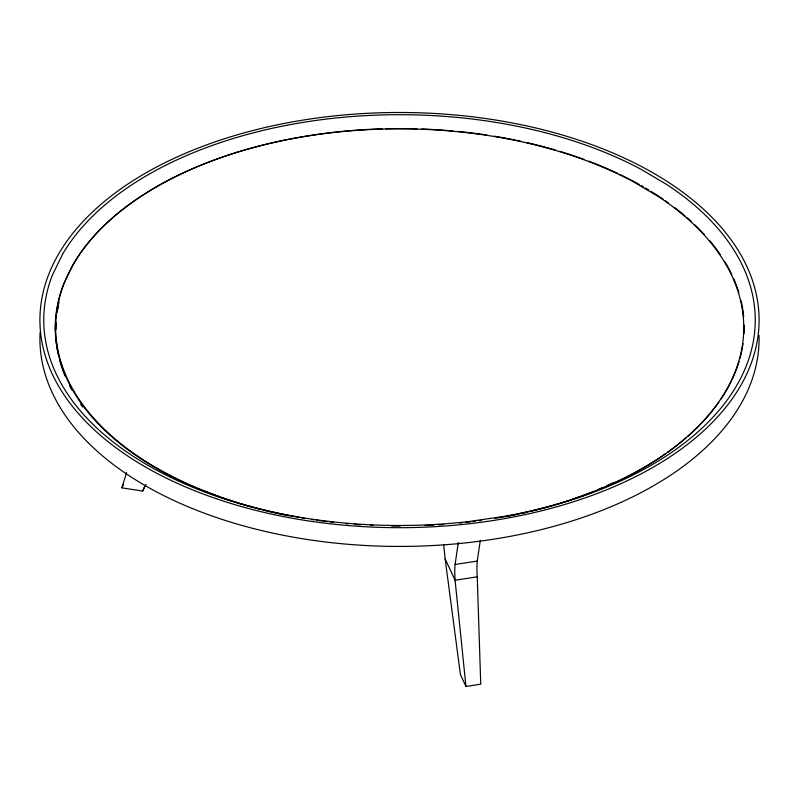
<?xml version="1.0" encoding="UTF-8"?>
<svg xmlns="http://www.w3.org/2000/svg" width="799" height="799" viewBox="0 0 799 799"><rect width="100%" height="100%" fill="white"/><g stroke="black" fill="none" stroke-linecap="round" stroke-linejoin="round"><path stroke-width="1.2" d="M480.319 540.234L477.243 561.068A39.99 8.449 81.2 0 0 476.973 565.712L476.953 566.98A39.99 8.449 81.2 0 0 477.243 576.818L480.748 684.204L465.967 686.491L455.08 580.244A39.99 8.449 81.2 0 1 454.781 570.406L454.811 569.138A39.99 8.449 81.2 0 1 455.08 564.494L458.326 542.441M145.967 484.444L142.582 491.045L121.897 487.849L126.562 472.489M121.897 487.849L123.376 484.643M142.582 491.045L145.058 485.712M455.08 564.494L477.243 561.068M477.243 576.818L455.08 580.244L445.113 558.781L443.675 544.349M465.967 686.491L460.424 674.546L445.113 558.781M759.03 335.39A359.58 207.6 0 0 1 397.103 546.426A359.58 207.6 0 0 1 40.08 332.614M535.59 510.152A344.259 198.751 0 0 0 658.186 196.444L633.028 181.553A344.259 198.751 0 0 0 73.448 263.81L63.69 283.835A344.259 198.751 0 0 0 254.352 507.814M534.401 510.441A344.259 198.751 0 0 1 532.034 511.02M526.072 512.419A344.259 198.751 0 0 1 521.268 513.497M518.851 514.017A344.259 198.751 0 0 1 505.467 516.693M289.038 515.834A344.259 198.751 0 0 1 262.611 509.952M260.254 509.353A344.259 198.751 0 0 1 255.56 508.134M614.081 482.306A336.599 194.337 0 0 1 606.381 485.872M603.025 487.37A336.599 194.337 0 0 1 598.501 489.318M591.719 492.114A336.599 194.337 0 0 1 572.354 499.335M219.495 496.788A336.599 194.337 0 0 1 203.735 490.666M55.271 330.097A344.259 198.751 0 0 1 55.66 322.766M57.138 311.77A344.259 198.751 0 0 1 58.357 305.907M82.677 407.021A344.259 198.751 0 0 1 80.609 404.134M71.76 389.912A344.259 198.751 0 0 1 69.543 385.717M65.059 375.959A344.259 198.751 0 0 1 59.665 360.079M58.217 354.017A344.259 198.751 0 0 1 56.06 339.375M55.91 322.237A344.259 198.751 0 0 0 55.66 329.807A344.259 198.751 0 0 1 55.98 323.745M56.979 312.469A344.259 198.751 0 0 1 59.056 302.022M743.04 343.5A344.259 198.751 0 0 1 740.034 358.092M739.035 361.567A344.259 198.751 0 0 1 732.054 379.625M731.544 380.684A344.259 198.751 0 0 1 720.768 399.38M718.77 402.277A344.259 198.751 0 0 1 687.809 436.324M686.001 437.902A344.259 198.751 0 0 1 667.535 452.364M665.517 453.802A344.259 198.751 0 0 1 556.054 504.479M554.866 504.828A344.259 198.751 0 0 1 517.053 514.236M514.636 514.736A344.259 198.751 0 0 1 495 518.371M481.547 520.429A344.259 198.751 0 0 1 479.13 520.768M475.495 521.248A344.259 198.751 0 0 1 473.058 521.557M470.631 521.857A344.259 198.751 0 0 1 465.747 522.426M462.082 522.836A344.259 198.751 0 0 1 459.635 523.085M443.675 524.484A344.259 198.751 0 0 1 438.731 524.833M433.787 525.133A344.259 198.751 0 0 1 425.108 525.562M400.279 526.102A344.259 198.751 0 0 1 391.57 526.042M372.963 525.492A344.259 198.751 0 0 1 370.486 525.372M360.579 524.793A344.259 198.751 0 0 1 354.406 524.354M348.254 523.844A344.259 198.751 0 0 1 345.807 523.625M333.573 522.376A344.259 198.751 0 0 1 329.917 521.947M327.48 521.647A344.259 198.751 0 0 1 316.574 520.189M314.167 519.829A344.259 198.751 0 0 1 311.76 519.47M304.409 518.301A344.259 198.751 0 0 1 301.942 517.882M299.475 517.452A344.259 198.751 0 0 1 276.344 512.848M275.146 512.588A344.259 198.751 0 0 1 60.035 295.75A344.259 198.751 0 0 1 382.162 128.849M385.887 128.759A344.259 198.751 0 0 1 416.958 128.829M421.922 128.999A344.259 198.751 0 0 1 452.803 130.946M457.707 131.406A344.259 198.751 0 0 1 486.871 135.031M494.191 136.19A344.259 198.751 0 0 1 521.088 141.303M527.09 142.651A344.259 198.751 0 0 1 555.255 149.972M559.919 151.361A344.259 198.751 0 0 1 584.189 159.46M588.673 161.128A344.259 198.751 0 0 1 617.737 173.433M619.954 174.492A344.259 198.751 0 0 1 639.28 184.499M641.347 185.658A344.259 198.751 0 0 1 643.395 186.826M645.502 188.065A344.259 198.751 0 0 1 648.778 190.012M650.935 191.321A344.259 198.751 0 0 1 663.43 199.45M665.437 200.839A344.259 198.751 0 0 1 668.403 202.936M674.446 207.41A344.259 198.751 0 0 1 684.943 215.88M686.77 217.448A344.259 198.751 0 0 1 691.295 221.493M694.89 224.869A344.259 198.751 0 0 1 704.189 234.367M709.732 240.679A344.259 198.751 0 0 1 720.558 254.991M725.083 262.072A344.259 198.751 0 0 1 731.844 274.626M733.832 278.981A344.259 198.751 0 0 1 738.855 292.554M741.082 300.744A344.259 198.751 0 0 1 743.669 316.594M744.159 325.153A344.259 198.751 0 0 1 743.999 333.722M62.562 254.192L52.474 274.886A355.745 205.393 0 0 0 469.113 521.507L505.198 516.204A355.745 205.393 0 0 0 666.825 184.569L640.828 169.188A355.745 205.393 0 0 0 62.562 254.192M215.84 498.566A359.58 207.6 0 0 0 759.05 322.686A359.58 207.6 0 0 0 223.61 139.016A359.58 207.6 0 0 0 215.84 498.566"/></g></svg>
